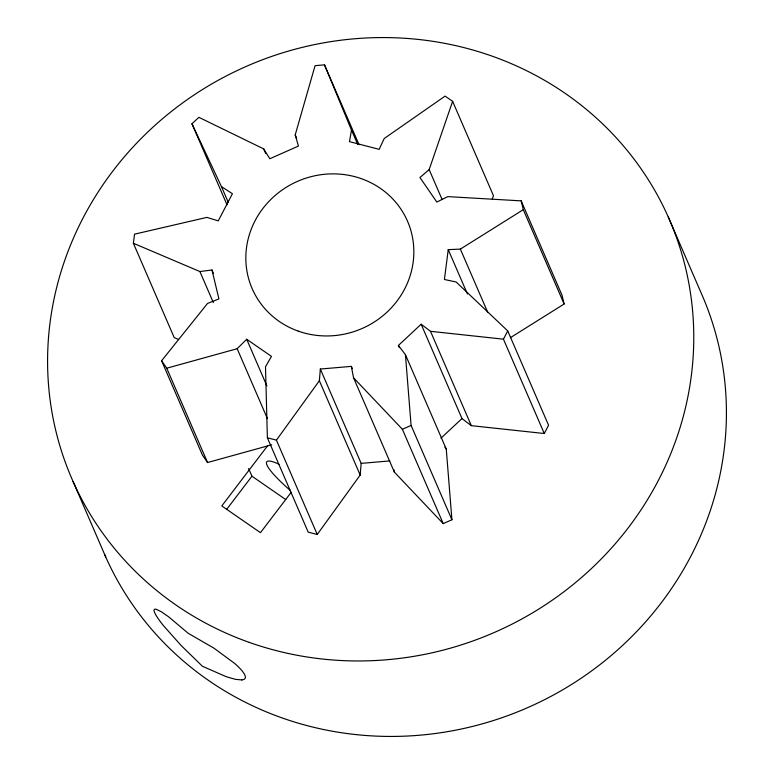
<?xml version="1.0" encoding="UTF-8"?>
<svg xmlns="http://www.w3.org/2000/svg" width="774" height="774" viewBox="0 0 774 774"><rect width="100%" height="100%" fill="white"/><g stroke="black" fill="none" stroke-linecap="round" stroke-linejoin="round"><path stroke-width="1.16" d="M359.078 144.767L324.5 64.852L315.076 65.664L295.204 134.899L298.425 146.054L269.826 158.757L263.682 148.908L198.879 117.319L191.962 123.782L221.47 186.631L232.423 193.723L218.258 220.88L206.842 217.388L134.55 234.174L133.38 243.259L199.905 271.548L211.97 270L218.926 298.909L207.558 303.418L161.602 360.752L166.739 368.201L237.163 348.716L246.693 339.273L271.471 356.379L265.492 366.77L267.378 437.803L308.207 532.144L317.243 534.476L360.181 475.072L319.362 380.731L320.339 369.034L351.357 366.383L352.315 368.608M360.181 475.072L361.158 463.374L320.339 369.034M324.5 64.852L351.483 130.051L349.471 141.652L379.144 149.334L384.194 138.527L445.089 96.111L452.616 101.326L429.164 169.603L419.934 177.517L436.826 202.043L447.778 196.625L521.183 200.863L523.292 209.667L460.366 249.102L448.233 249.644L444.421 279.491L456.157 282.007L507.744 330.924L548.572 425.265L544.277 433.517L471.327 425.661L461.981 418.56L421.153 324.219L398.407 345.436L399.374 347.661M492.274 199.082L493.444 195.667L452.616 101.326M544.277 433.517L503.458 339.176L507.744 330.924M317.243 534.476L276.415 440.135L319.362 380.731M267.475 445.959L221.799 505.925L260.461 532.667L291.227 492.283M226.501 509.602L251.947 476.204L248.609 468.502M440.987 438.152L461.981 418.56M510.327 337.716L564.12 304.008L562.011 295.204L521.183 200.863M351.357 366.383L353.554 377.799L402.393 429.28L411.091 425.419L405.441 354.715L398.407 345.436M353.554 377.799L394.382 472.14L443.212 523.621L451.919 519.76L446.259 449.055L405.441 354.715M161.602 360.752L202.43 455.093L207.558 462.542L271.684 444.798M361.158 463.374L389.796 460.927M421.153 324.219L430.508 331.32L503.458 339.176M267.378 437.803L276.415 440.135M178.639 339.486L174.208 337.599L133.38 243.259M251.947 476.204L285.703 499.549M444.857 447.198L446.259 449.055M668.252 216.972L700.905 292.437A325.661 309.01 -23.4 0 1 528.023 707.475A325.661 309.01 -23.4 0 1 104.78 554.842M523.292 209.667L564.12 304.008M429.164 169.603L442.128 199.566M460.366 249.102L487.746 312.367M448.233 249.644L467.448 294.033M351.483 130.051L357.733 144.477M430.508 331.32L471.327 425.661M295.204 134.899L296.645 138.227M411.091 425.419L451.919 519.76M402.393 429.28L443.212 523.621M263.682 148.908L265.608 153.349M221.47 186.631L228.195 202.169M191.962 123.782L227.014 204.81M246.693 339.273L266.866 385.887M211.97 270L213.411 273.328M237.163 348.716L267.417 418.637M199.905 271.548L213.353 302.624M166.739 368.201L207.558 462.542M73.095 481.563L105.748 557.028M393.947 469.857L394.382 472.14M290.347 490.455A56.995 9.153 37.3 0 1 279.008 464.255M241.798 679.93L235.393 679.33L226.26 676.708L202.411 666.269L181.145 645.516L163.662 625.895A56.589 7.005 44.6 0 1 156.512 609.39L161.495 611.866L168.771 616.917L188.13 633.248L213.885 648.119L234.648 663.424A56.589 11.02 30 0 1 241.798 679.93M249.247 642.381A325.661 309.01 -23.4 0 0 690.689 294.526A325.661 309.01 -23.4 0 0 172.099 110.895A325.661 309.01 -23.4 0 0 249.247 642.381M298.271 331.127A84.676 80.341 -23.4 0 0 413.045 240.685A84.676 80.341 -23.4 0 0 278.205 192.939A84.676 80.341 -23.4 0 0 298.271 331.127"/></g></svg>
